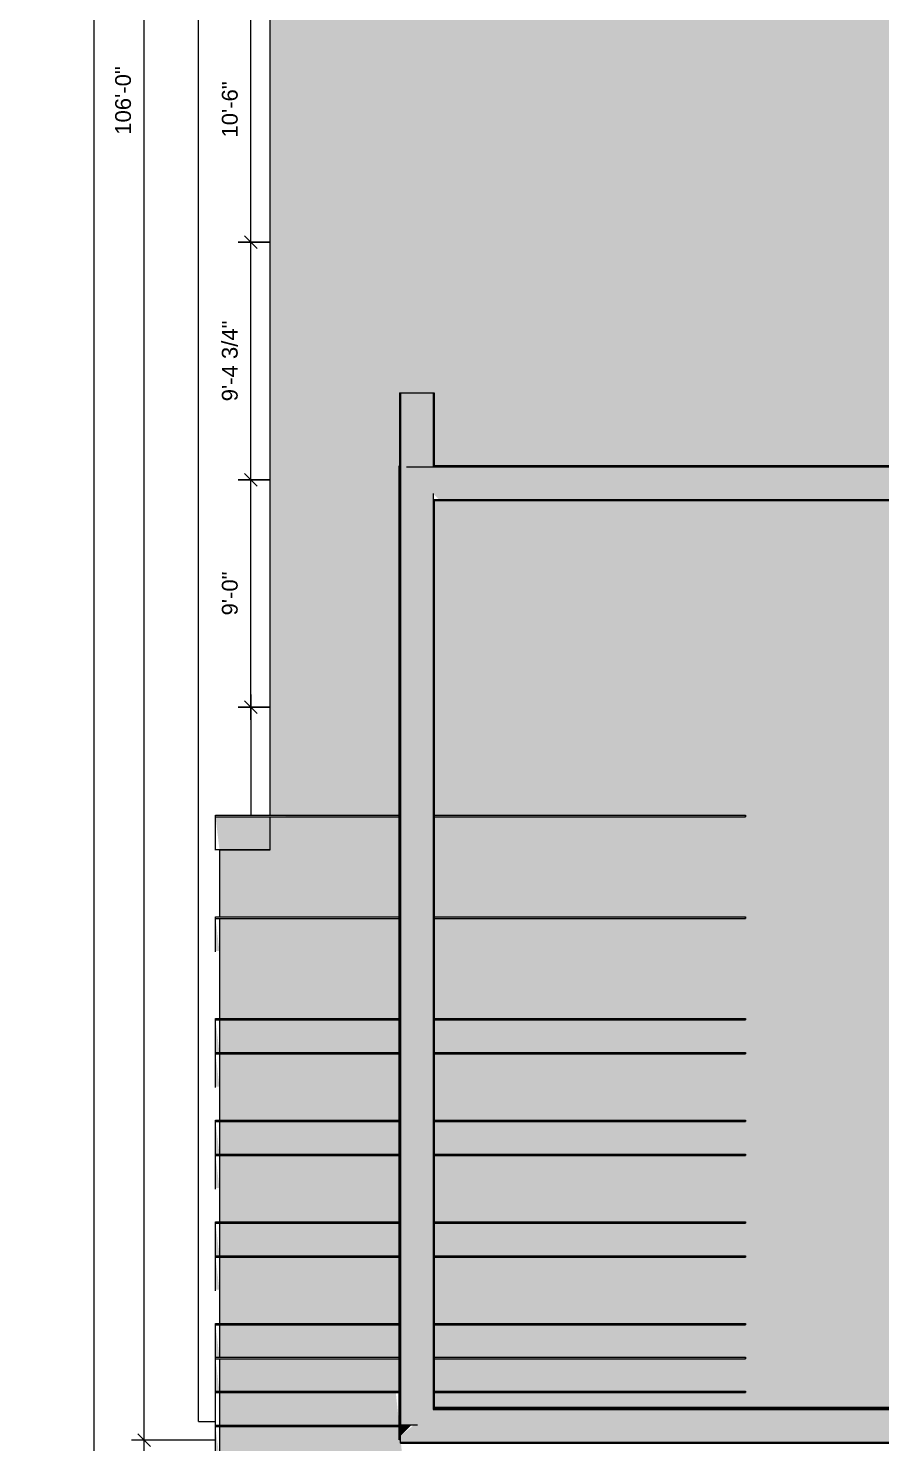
# Model space of a CAD drawing. Header units: inches. Extents: x -2804 to 58974, y -36095 to 66.
# Drawn here: x 26149 to 26554, y -22800 to -22129 of the extents above; entities that cross this region are included whole.
import ezdxf

# ---------------------------------------------------------------- set-up
doc = ezdxf.new("R2010")
doc.units = ezdxf.units.IN
doc.header["$MEASUREMENT"] = 0
doc.header["$XCLIPFRAME"] = 2
for name, color, linetype, lineweight in [('15xx-Jefferson-REHAB-pr5_dwg', 45, 'Continuous', 9), ('A-DIM', 7, 'Continuous', 9), ('A-GENM', 13, 'Continuous', 9), ('A-ROOF', 132, 'Continuous', 13), ('A-WALL', 113, 'Continuous', 13), ('Conc', 7, 'Continuous', 9), ('G-ANNO-REFR', 1, 'Continuous', 9)]:
    doc.layers.add(name, color=color, linetype=linetype, lineweight=lineweight)
doc.styles.add('Arial_2', font='arial.ttf', dxfattribs={"height": 7.5})
picture_1 = doc.add_image_def('image1.jpg', size_in_pixel=(1920, 1080))

# ---------------------------------------------------------------- blocks, each defined once
blk = doc.blocks.new('Generic Models 7_Generic Models 1_6_Generic Models 1_6 _ Generic Models 7_Generic Models 1_337419_3 - Generic Models 7_Generic Models 1_6_Generic Models 1_6 _ Generic Models 7_Generic Models 1_337419_312901-367661-Site Locator Map')
at = {"layer": 'A-GENM'}
h = blk.add_hatch(dxfattribs=at)
h.set_pattern_fill('FP_1', color=256, style=0, pattern_type=2)
h.set_pattern_definition([(0, (4269, 0), (1536, 384), [63.36, -1088.64, 63.36, -1088.64, -6144]), (0, (4269, 0), (1536, 384), [-2304, 63.36, -2240.64, 63.36, -1088.64, -2688]), (0, (4269, 0), (1536, 384), [-5760, 63.36, -704.64, 63.36, -1856.64]), (120, (4845, 192), (-1100.554, 1138.215), [63.36, -1088.64, 63.36, -1088.64, -6144]), (120, (4845, 192), (-1100.554, 1138.215), [-2304, 63.36, -2240.64, 63.36, -1088.64, -2688]), (120, (4845, 192), (-1100.554, 1138.215), [-5760, 63.36, -704.64, 63.36, -1856.64]), (240, (5037, 960), (-435.446, -1522.215), [63.36, -1088.64, 63.36, -1088.64, -6144]), (240, (5037, 960), (-435.446, -1522.215), [-2304, 63.36, -2240.64, 63.36, -1088.64, -2688]), (240, (5037, 960), (-435.446, -1522.215), [-5760, 63.36, -704.64, 63.36, -1856.64])])
h.paths.add_polyline_path([(21969.05, -22790.3), (21969.05, -22502.5), (21994.89, -22502.5), (21994.89, -21132.8), (21961.02, -21132.8), (21961.02, -22790.3)], flags=0)
at = {"layer": 'A-GENM', "color": 7}
for q in [(21961.02, -21132.8), (21969.05, -22790.3)]:
    blk.add_line((21961.02, -22790.3), q, dxfattribs=at)
blk = doc.blocks.new('Generic Models 7_Generic Models 1_5_Generic Models 1_5 _ Generic Models 7_Generic Models 1_337419_7 - Generic Models 7_Generic Models 1_5_Generic Models 1_5 _ Generic Models 7_Generic Models 1_337419_311462-415298-Site Locator Map')
at = {"layer": 'A-GENM'}
blk.add_hatch(color=50, dxfattribs=at).paths.add_polyline_path([(22056.83, -22802.12), (22555.02, -22802.12), (22555.02, -22786.62), (22072.33, -22786.62), (22056.83, -22799.17)], flags=0)
at = {"layer": 'A-GENM', "color": 7}
for p, q in [((22072.33, -22786.62), (22555.02, -22786.62)), ((22555.02, -22786.62), (22555.02, -22802.12)), ((22056.83, -22802.12), (22056.83, -22799.17)), ((22056.83, -22802.62), (22056.83, -22802.12)), ((22056.83, -22802.12), (22555.02, -22802.12)), ((22056.83, -22802.62), (22555.02, -22802.62)), ((22555.02, -22802.12), (22555.02, -22802.62))]:
    blk.add_line(p, q, dxfattribs=at)
blk = doc.blocks.new('Generic Models 2_Generic Models 2_310765_Generic Models 2_310765 _ Generic Models 2_Generic Models 2_310765_74 - Generic Models 2_Generic Models 2_310765_Generic Models 2_310765 _ Generic Models 2_Generic Models 2_310765_300385-532713-Site Locator Map')
at = {"layer": 'A-GENM'}
for points in [[(21969.05, -22759.83), (21970.89, -22759.83), (21969.05, -22744.44)], [(22220.75, -22744.44), (22220.75, -22743.75), (22072.83, -22744.44)]]:
    blk.add_hatch(color=50, dxfattribs=at).paths.add_polyline_path(points, flags=0)
at = {"layer": 'A-GENM', "color": 7}
for p, q in [((21968.96, -22744.44), (21968.96, -22743.75)), ((21968.96, -22743.75), (22056.27, -22743.75)), ((21968.96, -22744.44), (22056.27, -22744.44)), ((21969.05, -22759.83), (21969.05, -22744.44)), ((22072.83, -22743.75), (22220.75, -22743.75)), ((22072.83, -22744.44), (22220.75, -22744.44)), ((22220.75, -22743.75), (22220.75, -22744.44)), ((22220.75, -22744.38), (22220.75, -22743.81))]:
    blk.add_line(p, q, dxfattribs=at)
blk = doc.blocks.new('Generic Models 2_Generic Models 2_310765_Generic Models 2_310765 _ Generic Models 2_Generic Models 2_310765_75 - Generic Models 2_Generic Models 2_310765_Generic Models 2_310765 _ Generic Models 2_Generic Models 2_310765_300385-532738-Site Locator Map')
at = {"layer": 'A-GENM'}
for points in [[(21969.05, -22775.92), (21970.89, -22775.92), (21969.05, -22760.52)], [(22220.75, -22760.52), (22220.75, -22759.83), (22072.83, -22760.52)]]:
    blk.add_hatch(color=50, dxfattribs=at).paths.add_polyline_path(points, flags=0)
at = {"layer": 'A-GENM', "color": 7}
for p, q in [((21968.96, -22760.52), (21968.96, -22759.83)), ((21968.96, -22759.83), (22056.27, -22759.83)), ((21968.96, -22760.52), (22056.27, -22760.52)), ((21969.05, -22775.92), (21969.05, -22760.52)), ((22072.83, -22759.83), (22220.75, -22759.83)), ((22072.83, -22760.52), (22220.75, -22760.52)), ((22220.75, -22759.83), (22220.75, -22760.52)), ((22220.75, -22760.46), (22220.75, -22759.9))]:
    blk.add_line(p, q, dxfattribs=at)
blk = doc.blocks.new('Generic Models 2_Generic Models 2_310765_Generic Models 2_310765 _ Generic Models 2_Generic Models 2_310765_76 - Generic Models 2_Generic Models 2_310765_Generic Models 2_310765 _ Generic Models 2_Generic Models 2_310765_300385-532763-Site Locator Map')
at = {"layer": 'A-GENM'}
h = blk.add_hatch(color=50, dxfattribs=at)
h.paths.add_polyline_path([(22220.75, -22776.6), (22220.75, -22775.92), (22072.83, -22776.6)], flags=0)
h.paths.add_polyline_path([(22056.27, -22776.6), (22056.27, -22775.92), (22011.35, -22776.6)], flags=0)
at = {"layer": 'A-GENM', "color": 7}
for p, q in [((21968.96, -22776.6), (21968.96, -22775.92)), ((21968.96, -22775.92), (22056.27, -22775.92)), ((22072.83, -22775.92), (22220.75, -22775.92)), ((22220.75, -22775.92), (22220.75, -22776.6)), ((22220.75, -22776.54), (22220.75, -22775.98)), ((21968.96, -22776.6), (22056.27, -22776.6)), ((21969.05, -22792), (21969.05, -22776.6)), ((22072.83, -22776.6), (22220.75, -22776.6))]:
    blk.add_line(p, q, dxfattribs=at)
blk = doc.blocks.new('Generic Models 2_Generic Models 2_310765_Generic Models 2_310765 _ Generic Models 2_Generic Models 2_310765_77 - Generic Models 2_Generic Models 2_310765_Generic Models 2_310765 _ Generic Models 2_Generic Models 2_310765_300385-532789-Site Locator Map')
at = {"layer": 'A-GENM'}
for points in [[(22220.75, -22696.19), (22220.75, -22695.5), (22072.83, -22696.19)], [(21969.05, -22711.58), (21970.89, -22711.58), (21969.05, -22696.19)]]:
    blk.add_hatch(color=50, dxfattribs=at).paths.add_polyline_path(points, flags=0)
at = {"layer": 'A-GENM', "color": 7}
for p, q in [((21968.96, -22696.19), (21968.96, -22695.5)), ((21968.96, -22695.5), (22056.27, -22695.5)), ((22072.83, -22695.5), (22220.75, -22695.5)), ((22220.75, -22695.5), (22220.75, -22696.19)), ((22220.75, -22696.13), (22220.75, -22695.56)), ((21968.96, -22696.19), (22056.27, -22696.19)), ((21969.05, -22711.58), (21969.05, -22696.19)), ((22072.83, -22696.19), (22220.75, -22696.19))]:
    blk.add_line(p, q, dxfattribs=at)
blk = doc.blocks.new('Generic Models 2_Generic Models 2_310765_Generic Models 2_310765 _ Generic Models 2_Generic Models 2_310765_78 - Generic Models 2_Generic Models 2_310765_Generic Models 2_310765 _ Generic Models 2_Generic Models 2_310765_300385-532814-Site Locator Map')
at = {"layer": 'A-GENM'}
for points in [[(21969.05, -22727.77), (21970.89, -22727.77), (21969.05, -22712.27)], [(22220.75, -22712.27), (22220.75, -22711.58), (22072.83, -22712.27)]]:
    blk.add_hatch(color=50, dxfattribs=at).paths.add_polyline_path(points, flags=0)
at = {"layer": 'A-GENM', "color": 7}
for p, q in [((21968.96, -22712.27), (21968.96, -22711.58)), ((21968.96, -22711.58), (22056.27, -22711.58)), ((21968.96, -22712.27), (22056.27, -22712.27)), ((21969.05, -22728.15), (21969.05, -22712.27)), ((22072.83, -22711.58), (22220.75, -22711.58)), ((22072.83, -22712.27), (22220.75, -22712.27)), ((22220.75, -22711.58), (22220.75, -22712.27)), ((22220.75, -22712.21), (22220.75, -22711.65)), ((21968.97, -22728.21), (21968.97, -22727.77))]:
    blk.add_line(p, q, dxfattribs=at)
blk = doc.blocks.new('Generic Models 2_Generic Models 2_310765_Generic Models 2_310765 _ Generic Models 2_Generic Models 2_310765_80 - Generic Models 2_Generic Models 2_310765_Generic Models 2_310765 _ Generic Models 2_Generic Models 2_310765_300385-532865-Site Locator Map')
at = {"layer": 'A-GENM'}
for points in [[(21969.05, -22663.33), (21970.89, -22663.33), (21969.05, -22647.94)], [(22220.75, -22647.94), (22220.75, -22647.25), (22072.83, -22647.94)]]:
    blk.add_hatch(color=50, dxfattribs=at).paths.add_polyline_path(points, flags=0)
at = {"layer": 'A-GENM', "color": 7}
for p, q in [((21968.96, -22647.94), (21968.96, -22647.25)), ((21968.96, -22647.25), (22056.27, -22647.25)), ((21968.96, -22647.94), (22056.27, -22647.94)), ((21969.05, -22663.33), (21969.05, -22647.94)), ((22072.83, -22647.25), (22220.75, -22647.25)), ((22072.83, -22647.94), (22220.75, -22647.94)), ((22220.75, -22647.25), (22220.75, -22647.94)), ((22220.75, -22647.88), (22220.75, -22647.31))]:
    blk.add_line(p, q, dxfattribs=at)
blk = doc.blocks.new('Generic Models 2_Generic Models 2_310765_Generic Models 2_310765 _ Generic Models 2_Generic Models 2_310765_81 - Generic Models 2_Generic Models 2_310765_Generic Models 2_310765 _ Generic Models 2_Generic Models 2_310765_300385-532890-Site Locator Map')
at = {"layer": 'A-GENM'}
for points in [[(21969.05, -22679.52), (21970.89, -22679.52), (21969.05, -22664.02)], [(22220.75, -22664.02), (22220.75, -22663.33), (22072.83, -22664.02)]]:
    blk.add_hatch(color=50, dxfattribs=at).paths.add_polyline_path(points, flags=0)
at = {"layer": 'A-GENM', "color": 7}
for p, q in [((21968.96, -22664.02), (21968.96, -22663.33)), ((21968.96, -22663.33), (22056.27, -22663.33)), ((21968.96, -22664.02), (22056.27, -22664.02)), ((21969.05, -22679.9), (21969.05, -22664.02)), ((22072.83, -22663.33), (22220.75, -22663.33)), ((22072.83, -22664.02), (22220.75, -22664.02)), ((22220.75, -22663.33), (22220.75, -22664.02)), ((22220.75, -22663.96), (22220.75, -22663.4)), ((21968.97, -22679.96), (21968.97, -22679.52))]:
    blk.add_line(p, q, dxfattribs=at)
blk = doc.blocks.new('Generic Models 2_Generic Models 2_310765_Generic Models 2_310765 _ Generic Models 2_Generic Models 2_310765_83 - Generic Models 2_Generic Models 2_310765_Generic Models 2_310765 _ Generic Models 2_Generic Models 2_310765_300385-532941-Site Locator Map')
at = {"layer": 'A-GENM'}
blk.add_hatch(color=50, dxfattribs=at).paths.add_polyline_path([(21969.05, -22615.08), (21970.89, -22615.08), (21969.05, -22599.69)], flags=0)
h = blk.add_hatch(color=50, dxfattribs=at)
h.paths.add_polyline_path([(22220.75, -22599.69), (22220.75, -22599), (22072.83, -22599.69)], flags=0)
h.paths.add_polyline_path([(22056.27, -22599.69), (22056.27, -22599), (22011.35, -22599.69)], flags=0)
at = {"layer": 'A-GENM', "color": 7}
for p, q in [((21968.96, -22599.69), (21968.96, -22599)), ((21968.96, -22599), (22056.27, -22599)), ((21968.96, -22599.69), (22056.27, -22599.69)), ((21969.05, -22615.08), (21969.05, -22599.69)), ((22072.83, -22599), (22220.75, -22599)), ((22072.83, -22599.69), (22220.75, -22599.69)), ((22220.75, -22599), (22220.75, -22599.69)), ((22220.75, -22599.63), (22220.75, -22599.06))]:
    blk.add_line(p, q, dxfattribs=at)
blk = doc.blocks.new('Generic Models 2_Generic Models 2_310765_Generic Models 2_310765 _ Generic Models 2_Generic Models 2_310765_84 - Generic Models 2_Generic Models 2_310765_Generic Models 2_310765 _ Generic Models 2_Generic Models 2_310765_300385-532966-Site Locator Map')
at = {"layer": 'A-GENM'}
blk.add_hatch(color=50, dxfattribs=at).paths.add_polyline_path([(21969.05, -22631.27), (21970.89, -22631.27), (21969.05, -22615.77)], flags=0)
h = blk.add_hatch(color=50, dxfattribs=at)
h.paths.add_polyline_path([(22220.75, -22615.77), (22220.75, -22615.08), (22072.83, -22615.77)], flags=0)
h.paths.add_polyline_path([(22056.27, -22615.77), (22056.27, -22615.08), (22011.35, -22615.77)], flags=0)
at = {"layer": 'A-GENM', "color": 7}
for p, q in [((21968.96, -22615.77), (21968.96, -22615.08)), ((21968.96, -22615.08), (22056.27, -22615.08)), ((21968.96, -22615.77), (22056.27, -22615.77)), ((21969.05, -22631.65), (21969.05, -22615.77)), ((22072.83, -22615.08), (22220.75, -22615.08)), ((22072.83, -22615.77), (22220.75, -22615.77)), ((22220.75, -22615.08), (22220.75, -22615.77)), ((22220.75, -22615.71), (22220.75, -22615.15)), ((21968.97, -22631.71), (21968.97, -22631.27))]:
    blk.add_line(p, q, dxfattribs=at)
blk = doc.blocks.new('Generic Models 2_Generic Models 2_310765_Generic Models 2_310765 _ Generic Models 2_Generic Models 2_310765_86 - Generic Models 2_Generic Models 2_310765_Generic Models 2_310765 _ Generic Models 2_Generic Models 2_310765_300385-533108-Site Locator Map')
at = {"layer": 'A-GENM'}
for points in [[(21969.05, -22566.94), (21970.89, -22566.94), (21969.05, -22551.44)], [(22220.75, -22551.44), (22220.75, -22550.75), (22072.83, -22551.44)]]:
    blk.add_hatch(color=50, dxfattribs=at).paths.add_polyline_path(points, flags=0)
at = {"layer": 'A-GENM', "color": 7}
for p, q in [((21968.96, -22551.44), (21968.96, -22550.75)), ((21968.96, -22550.75), (22056.27, -22550.75)), ((21968.96, -22551.44), (22056.27, -22551.44)), ((21969.05, -22567.31), (21969.05, -22551.44)), ((22072.83, -22550.75), (22220.75, -22550.75)), ((22072.83, -22551.44), (22220.75, -22551.44)), ((22220.75, -22550.75), (22220.75, -22551.44)), ((22220.75, -22551.38), (22220.75, -22550.81)), ((21968.97, -22567.38), (21968.97, -22566.94))]:
    blk.add_line(p, q, dxfattribs=at)
blk = doc.blocks.new('Generic Models 2_Generic Models 2_310765_Generic Models 2_310765 _ Generic Models 2_Generic Models 2_310765_89 - Generic Models 2_Generic Models 2_310765_Generic Models 2_310765 _ Generic Models 2_Generic Models 2_310765_300385-533184-Site Locator Map')
at = {"layer": 'A-GENM'}
h = blk.add_hatch(color=50, dxfattribs=at)
h.paths.add_polyline_path([(22220.75, -22503.19), (22220.75, -22502.5), (22072.83, -22503.19)], flags=0)
h.paths.add_polyline_path([(22056.27, -22503.19), (22056.27, -22502.5), (21968.96, -22503.19)], flags=0)
for points in [[(21994.8, -22518.69), (21994.89, -22518.69), (21994.89, -22503.19), (21969.05, -22503.19), (21970.89, -22518.69)], [(21970.89, -22519.13), (21970.89, -22519.05), (21968.97, -22519.13)]]:
    blk.add_hatch(color=50, dxfattribs=at).paths.add_polyline_path(points, flags=0)
at = {"layer": 'A-GENM', "color": 7}
for p, q in [((21968.96, -22503.19), (21968.96, -22502.5)), ((21968.96, -22502.5), (22056.27, -22502.5)), ((21968.96, -22503.19), (22056.27, -22503.19)), ((21969.05, -22519.06), (21969.05, -22503.19)), ((22072.83, -22502.5), (22220.75, -22502.5)), ((22072.83, -22503.19), (22220.75, -22503.19)), ((22220.75, -22502.5), (22220.75, -22503.19)), ((22220.75, -22503.13), (22220.75, -22502.56)), ((21968.97, -22519.13), (21968.97, -22518.69)), ((21968.97, -22518.69), (21995.1, -22518.69))]:
    blk.add_line(p, q, dxfattribs=at)
blk = doc.blocks.new('Generic Models 2_Generic Models 2_310765_Generic Models 2_310765 _ Generic Models 2_Generic Models 2_310765_21 - Generic Models 2_Generic Models 2_310765_Generic Models 2_310765 _ Generic Models 2_Generic Models 2_310765_300385-538055-Site Locator Map')
at = {"layer": 'A-GENM'}
for points in [[(21969.05, -22808.19), (21970.89, -22808.19), (21969.05, -22792.69)], [(22056.27, -22792.69), (22056.27, -22792), (22011.35, -22792.69)]]:
    blk.add_hatch(color=50, dxfattribs=at).paths.add_polyline_path(points, flags=0)
at = {"layer": 'A-GENM', "color": 7}
for p, q in [((21968.96, -22792.69), (21968.96, -22792)), ((21968.96, -22792), (22056.27, -22792)), ((21968.96, -22792.69), (22056.27, -22792.69)), ((21969.05, -22808.56), (21969.05, -22792.69)), ((21968.97, -22808.63), (21968.97, -22808.19)), ((21968.97, -22808.63), (22056.44, -22808.63)), ((22056.44, -22808.19), (22056.44, -22808.63)), ((22056.44, -22808.63), (22056.52, -22808.63)), ((22056.45, -22808.56), (22056.45, -22808.25)), ((22056.52, -22808.56), (22056.45, -22808.56))]:
    blk.add_line(p, q, dxfattribs=at)
blk = doc.blocks.new('Generic Models 7_Generic Models 1_5_Generic Models 1_5 _ Generic Models 7_Generic Models 1_337419_21 - Generic Models 7_Generic Models 1_5_Generic Models 1_5 _ Generic Models 7_Generic Models 1_337419_311462-560875-Site Locator Map')
at = {"layer": 'A-GENM'}
blk.add_hatch(color=50, dxfattribs=at).paths.add_polyline_path([(22064.94, -22792), (22072.33, -22784.62), (22072.33, -22349.8), (22059.71, -22337.18), (22072.33, -22337.18), (22072.33, -22301.93), (22056.83, -22301.93), (22056.83, -22792)], flags=0)
h = blk.add_hatch(color=50, dxfattribs=at)
h.paths.add_polyline_path([(22072.33, -22784.12), (22072.83, -22783.77), (22072.33, -22721.93)], flags=0)
h.paths.add_polyline_path([(22072.48, -22337.18), (22072.83, -22336.83), (22072.33, -22337.18)], flags=0)
at = {"layer": 'A-GENM', "color": 7}
for p, q in [((22056.33, -22301.93), (22056.83, -22301.93)), ((22056.33, -22301.93), (22056.33, -22792)), ((22056.83, -22301.93), (22072.33, -22301.93)), ((22056.83, -22301.93), (22056.83, -22792)), ((22072.33, -22301.93), (22072.83, -22301.93)), ((22072.33, -22301.93), (22072.33, -22337.18)), ((22072.83, -22301.93), (22072.83, -22337.18)), ((22072.33, -22349.8), (22072.33, -22784.62)), ((22072.83, -22352.68), (22072.83, -22784.12)), ((22056.83, -22792), (22056.33, -22792)), ((22064.94, -22792), (22056.83, -22792))]:
    blk.add_line(p, q, dxfattribs=at)
blk = doc.blocks.new('detail_Ryan_rvt-1-Site Locator Map')
at = {"lineweight": 9}
for name, p in [('Generic Models 7_Generic Models 1_6_Generic Models 1_6 _ Generic Models 7_Generic Models 1_337419_3 - Generic Models 7_Generic Models 1_6_Generic Models 1_6 _ Generic Models 7_Generic Models 1_337419_312901-367661-Site Locator Map', (0, 0)), ('Generic Models 7_Generic Models 1_5_Generic Models 1_5 _ Generic Models 7_Generic Models 1_337419_21 - Generic Models 7_Generic Models 1_5_Generic Models 1_5 _ Generic Models 7_Generic Models 1_337419_311462-560875-Site Locator Map', (0, 0)), ('Generic Models 2_Generic Models 2_310765_Generic Models 2_310765 _ Generic Models 2_Generic Models 2_310765_89 - Generic Models 2_Generic Models 2_310765_Generic Models 2_310765 _ Generic Models 2_Generic Models 2_310765_300385-533184-Site Locator Map', (0, 0)), ('Generic Models 2_Generic Models 2_310765_Generic Models 2_310765 _ Generic Models 2_Generic Models 2_310765_86 - Generic Models 2_Generic Models 2_310765_Generic Models 2_310765 _ Generic Models 2_Generic Models 2_310765_300385-533108-Site Locator Map', (0, 0)), ('Generic Models 2_Generic Models 2_310765_Generic Models 2_310765 _ Generic Models 2_Generic Models 2_310765_83 - Generic Models 2_Generic Models 2_310765_Generic Models 2_310765 _ Generic Models 2_Generic Models 2_310765_300385-532941-Site Locator Map', (0, 0)), ('Generic Models 2_Generic Models 2_310765_Generic Models 2_310765 _ Generic Models 2_Generic Models 2_310765_84 - Generic Models 2_Generic Models 2_310765_Generic Models 2_310765 _ Generic Models 2_Generic Models 2_310765_300385-532966-Site Locator Map', (0, 0)), ('Generic Models 2_Generic Models 2_310765_Generic Models 2_310765 _ Generic Models 2_Generic Models 2_310765_80 - Generic Models 2_Generic Models 2_310765_Generic Models 2_310765 _ Generic Models 2_Generic Models 2_310765_300385-532865-Site Locator Map', (0, 0)), ('Generic Models 2_Generic Models 2_310765_Generic Models 2_310765 _ Generic Models 2_Generic Models 2_310765_81 - Generic Models 2_Generic Models 2_310765_Generic Models 2_310765 _ Generic Models 2_Generic Models 2_310765_300385-532890-Site Locator Map', (0, 0)), ('Generic Models 2_Generic Models 2_310765_Generic Models 2_310765 _ Generic Models 2_Generic Models 2_310765_77 - Generic Models 2_Generic Models 2_310765_Generic Models 2_310765 _ Generic Models 2_Generic Models 2_310765_300385-532789-Site Locator Map', (0, 0)), ('Generic Models 2_Generic Models 2_310765_Generic Models 2_310765 _ Generic Models 2_Generic Models 2_310765_78 - Generic Models 2_Generic Models 2_310765_Generic Models 2_310765 _ Generic Models 2_Generic Models 2_310765_300385-532814-Site Locator Map', (0, 0)), ('Generic Models 2_Generic Models 2_310765_Generic Models 2_310765 _ Generic Models 2_Generic Models 2_310765_74 - Generic Models 2_Generic Models 2_310765_Generic Models 2_310765 _ Generic Models 2_Generic Models 2_310765_300385-532713-Site Locator Map', (0, 0)), ('Generic Models 2_Generic Models 2_310765_Generic Models 2_310765 _ Generic Models 2_Generic Models 2_310765_75 - Generic Models 2_Generic Models 2_310765_Generic Models 2_310765 _ Generic Models 2_Generic Models 2_310765_300385-532738-Site Locator Map', (0, 0)), ('Generic Models 2_Generic Models 2_310765_Generic Models 2_310765 _ Generic Models 2_Generic Models 2_310765_76 - Generic Models 2_Generic Models 2_310765_Generic Models 2_310765 _ Generic Models 2_Generic Models 2_310765_300385-532763-Site Locator Map', (0, 0)), ('Generic Models 7_Generic Models 1_5_Generic Models 1_5 _ Generic Models 7_Generic Models 1_337419_7 - Generic Models 7_Generic Models 1_5_Generic Models 1_5 _ Generic Models 7_Generic Models 1_337419_311462-415298-Site Locator Map', (0, 2)), ('Generic Models 2_Generic Models 2_310765_Generic Models 2_310765 _ Generic Models 2_Generic Models 2_310765_21 - Generic Models 2_Generic Models 2_310765_Generic Models 2_310765 _ Generic Models 2_Generic Models 2_310765_300385-538055-Site Locator Map', (0, 0))]:
    blk.add_blockref(name, p, dxfattribs=at)
blk = doc.blocks.new('15xx-Jefferson-REHAB-pr5_dwg__ARCHTICK-1286411-Site Locator Map')
at = {"layer": 'A-DIM'}
blk.add_line((-0.5, -0.5), (0.5, 0.5), dxfattribs=at)
blk = doc.blocks.new('15xx-Jefferson-REHAB-pr5_dwg-1211969-Site Locator Map')
at = {"layer": 'A-DIM'}
for p, q in [((15741, 10153.95), (15741, 11437.95)), ((15791.67, 10722.7), (15791.67, 10860.7)), ((15791.67, 10609.93), (15791.67, 10734.7)), ((15785.67, 10728.7), (15800.72, 10728.7)), ((15800.72, 10728.7), (15785.67, 10728.7)), ((15785.67, 10615.93), (15800.72, 10615.93)), ((15800.72, 10615.93), (15785.67, 10615.93)), ((15791.67, 10501.93), (15791.67, 10621.93)), ((15791.67, 10513.93), (15791.67, 10456.63)), ((15785.67, 10507.93), (15800.72, 10507.93)), ((15800.72, 10507.93), (15785.67, 10507.93)), ((15774.88, 10159.95), (15735, 10159.95))]:
    blk.add_line(p, q, dxfattribs=at)
at = {"xscale": 6, "yscale": 6, "zscale": 6}
for p, rotation in [((15791.67, 10728.7), 270), ((15791.67, 10728.7), 89.99999999999999), ((15791.67, 10615.93), 89.99999999999999), ((15791.67, 10615.93), 270), ((15791.67, 10507.93), 89.99999999999999), ((15791.67, 10507.93), 270), ((15741, 10159.95), 270)]:
    blk.add_blockref('15xx-Jefferson-REHAB-pr5_dwg__ARCHTICK-1286411-Site Locator Map', p, dxfattribs=dict(at, rotation=rotation))
at = {"layer": 'A-DIM', "char_height": 7.5, "attachment_point": 2, "rotation": 90, "line_spacing_factor": 0.938532, "style": 'Arial_2'}
for s, insert, width in [('106\'-0"', (15727.21, 10795.95), 38.705), ('10\'-6"', (15777.88, 10791.7), 31.7509), ('9\'-4 3/4"', (15777.88, 10672.32), 45.6591), ('9\'-0"', (15777.88, 10561.93), 24.7968)]:
    blk.add_mtext(s, dxfattribs=dict(at, insert=insert, width=width))

msp = doc.modelspace()

# ---------------------------------------------------------------- hatches: boundary and pattern name
at = {"layer": 'A-ROOF', "lineweight": 5}
h = msp.add_hatch(color=256, dxfattribs=at)
h.paths.add_polyline_path([(26325.81, -22808.3), (26326.88, -22808.3), (26325.25, -22792.69), (26239.88, -22792.69), (26239.88, -22808.3), (26325.75, -22808.3)], flags=0)
h.paths.add_polyline_path([(26280.34, -22792), (26325.25, -22792), (26323.64, -22776.6), (26239.88, -22776.6), (26239.88, -22792)], flags=0)
h.paths.add_polyline_path([(26898.81, -22783.62), (27064.69, -22783.62), (27064.69, -22657.24), (26773.88, -22657.24), (26773.88, -22696.25), (26773.88, -22696.94), (26773.88, -22712.33), (26773.88, -22713.02), (26773.88, -22744.5), (26773.88, -22745.19), (26773.88, -22783.62), (26889, -22783.62)], flags=0)
h.paths.add_polyline_path([(26489.73, -22783.62), (26769.13, -22783.62), (26769.13, -22745.19), (26769.13, -22744.5), (26769.13, -22713.02), (26769.13, -22712.33), (26769.13, -22696.94), (26769.13, -22696.25), (26769.13, -22652.49), (27064.69, -22652.49), (27064.69, -22599.69), (27027.5, -22599.69), (27027.5, -22633.99), (26886, -22633.99), (26886, -22599.69), (26886, -22599), (26886, -22547.62), (26954.24, -22547.62), (26954.24, -22544.46), (26964.24, -22544.46), (26965.81, -22547.62), (27027.5, -22547.62), (27027.5, -22599), (27064.69, -22599), (27065.19, -22446.68), (27079.69, -22446.68), (27079.69, -22435.8), (27047.13, -22435.8), (27049.1, -21120.45), (27062.44, -21120.45), (27062.44, -20889.05), (26263.88, -20889.05), (26263.88, -22502.5), (26325.25, -22502.5), (26325.81, -22301.93), (26341.81, -22301.93), (26341.81, -22336.68), (26968.75, -22337.18), (26968.75, -22353.18), (26341.81, -22353.18), (26341.81, -22502.5), (26341.81, -22504.31), (26341.81, -22550.75), (26341.81, -22551.44), (26341.81, -22599), (26341.81, -22599.69), (26341.81, -22615.08), (26341.81, -22615.77), (26341.81, -22647.25), (26341.81, -22647.94), (26341.81, -22663.33), (26341.81, -22664.02), (26341.81, -22695.5), (26341.81, -22696.19), (26341.81, -22711.58), (26341.81, -22712.27), (26341.81, -22743.75), (26341.81, -22744.44), (26341.81, -22759.83), (26341.81, -22760.52), (26341.81, -22775.92), (26341.81, -22776.6), (26341.81, -22783.62)], flags=0)
h.paths.add_polyline_path([(26323.42, -22775.92), (26325.25, -22775.92), (26325.25, -22760.52), (26239.88, -22760.52), (26239.88, -22775.92), (26280.34, -22775.92)], flags=0)
h.paths.add_polyline_path([(26239.88, -22759.83), (26325.25, -22759.83), (26325.25, -22744.44), (26239.88, -22744.44)], flags=0)
h.paths.add_polyline_path([(26280.34, -22743.75), (26325.25, -22743.75), (26325.25, -22712.27), (26239.88, -22712.27), (26239.88, -22743.75)], flags=0)
h.paths.add_polyline_path([(27014.69, -22733.87), (26898.81, -22733.87), (26898.81, -22670.49), (27014.69, -22670.49), (27014.69, -22727.49)], flags=0)
h.paths.add_polyline_path([(26239.88, -22711.58), (26325.25, -22711.58), (26325.25, -22696.19), (26239.88, -22696.19)], flags=0)
h.paths.add_polyline_path([(26325.25, -22695.5), (26325.25, -22664.02), (26239.88, -22664.02), (26239.88, -22695.5), (26305.43, -22695.5)], flags=0)
h.paths.add_polyline_path([(26280.34, -22663.33), (26325.25, -22663.33), (26325.25, -22647.94), (26239.88, -22647.94), (26239.88, -22663.33)], flags=0)
h.paths.add_polyline_path([(26325.25, -22647.25), (26325.25, -22615.77), (26239.88, -22615.77), (26239.88, -22647.25), (26294.07, -22647.25)], flags=0)
h.paths.add_polyline_path([(26239.88, -22615.08), (26325.25, -22615.08), (26325.25, -22599.69), (26239.88, -22599.69)], flags=0)
h.paths.add_polyline_path([(26282.71, -22599), (26325.25, -22599), (26325.25, -22551.44), (26239.88, -22551.44), (26239.88, -22599), (26280.34, -22599)], flags=0)
h.paths.add_polyline_path([(26250.19, -22550.75), (26325.25, -22550.75), (26325.25, -22503.19), (26263.88, -22503.19), (26263.88, -22519.05), (26239.88, -22519.05), (26239.88, -22550.75)], flags=0)
h.paths.add_polyline_path([(27011.19, -22514.68), (26936.81, -22514.68), (26938.38, -22470.68), (27011.19, -22472.57), (27011.19, -22509.84)], flags=0)
h.paths.add_polyline_path([(26749.94, -22484.97), (26661.81, -22483.22), (26661.81, -22455.69), (26661.81, -22455), (26661.81, -22425.47), (26749.94, -22427.11), (26749.94, -22455), (26797.94, -22455), (26797.94, -22425.47), (26886.06, -22425.47), (26886.06, -22484.97), (26797.94, -22484.97), (26797.94, -22455.69), (26749.94, -22455.69), (26749.94, -22478.47)], flags=0)
at = {"layer": 'A-WALL', "lineweight": 5}
for points in [[(26968.75, -22352.68), (26968.75, -22337.18), (26328.7, -22337.18), (26344.2, -22352.68), (26938.38, -22352.68)], [(26325.25, -22799.05), (26325.75, -22799.05), (26325.25, -22721.93)], [(26325.81, -22799.05), (26325.81, -22797.17), (26330.98, -22792), (26325.81, -22792), (26325.75, -22799.05)]]:
    msp.add_hatch(color=256, dxfattribs=at).paths.add_polyline_path(points, flags=0)

# ---------------------------------------------------------------- linework, layer by layer
at = {"layer": 'A-ROOF', "lineweight": 9}
for p, q in [((26263.88, -20889.05), (26263.88, -22502.5)), ((26263.88, -22503.19), (26263.88, -22519.05)), ((26263.88, -22519.05), (26239.88, -22519.05)), ((26239.88, -22519.05), (26239.88, -22550.75)), ((26239.88, -22551.44), (26239.88, -22599)), ((26239.88, -22599.69), (26239.88, -22615.08)), ((26239.88, -22615.77), (26239.88, -22647.25)), ((26239.88, -22647.94), (26239.88, -22663.33)), ((26239.88, -22664.02), (26239.88, -22695.5)), ((26239.88, -22696.19), (26239.88, -22711.58)), ((26239.88, -22712.27), (26239.88, -22743.75)), ((26239.88, -22744.44), (26239.88, -22759.83)), ((26239.88, -22760.52), (26239.88, -22775.92)), ((26239.88, -22776.6), (26239.88, -22792)), ((26239.88, -22792.69), (26239.88, -22808.3))]:
    msp.add_line(p, q, dxfattribs=at)
at = {"layer": 'A-WALL', "lineweight": 9}
for p, q in [((26325.25, -22799.05), (26325.25, -22336.68)), ((26325.75, -22799.05), (26325.75, -22337.18)), ((26968.75, -22337.18), (26328.7, -22337.18)), ((26968.75, -22336.68), (26341.81, -22336.68)), ((26968.75, -22352.68), (26341.31, -22352.68)), ((26968.75, -22353.18), (26341.81, -22353.18)), ((27065.19, -22784.12), (26341.31, -22784.12)), ((27064.69, -22783.62), (26341.81, -22783.62)), ((26325.75, -22799.05), (26325.25, -22799.05))]:
    msp.add_line(p, q, dxfattribs=at)
at = {"layer": 'Conc'}
msp.add_line((26180.22, -19983.1), (26180.22, -22983.09), dxfattribs=at)

# ---------------------------------------------------------------- block references
at = {"color": 10, "lineweight": 5}
msp.add_blockref('detail_Ryan_rvt-1-Site Locator Map', (4268.99, 0), dxfattribs=at)
at = {"layer": '15xx-Jefferson-REHAB-pr5_dwg', "color": 7}
msp.add_blockref('15xx-Jefferson-REHAB-pr5_dwg-1211969-Site Locator Map', (10463.16, -32959.13), dxfattribs=at)

# ---------------------------------------------------------------- pictures from other files: only their frames are drawn
at = {"layer": 'G-ANNO-REFR'}
image = msp.add_image(picture_1, insert=(2622.27, -39288.79), size_in_units=(58514.29, 32914.29), dxfattribs=at)
image.set_boundary_path([(6.22075, 974.7155), (6.22075, 84.07945), (1848.5501, 84.07945), (1848.5501, 974.7155), (6.22075, 974.7155)])
image.dxf.flags = 15

doc.saveas('drawing.dxf')
